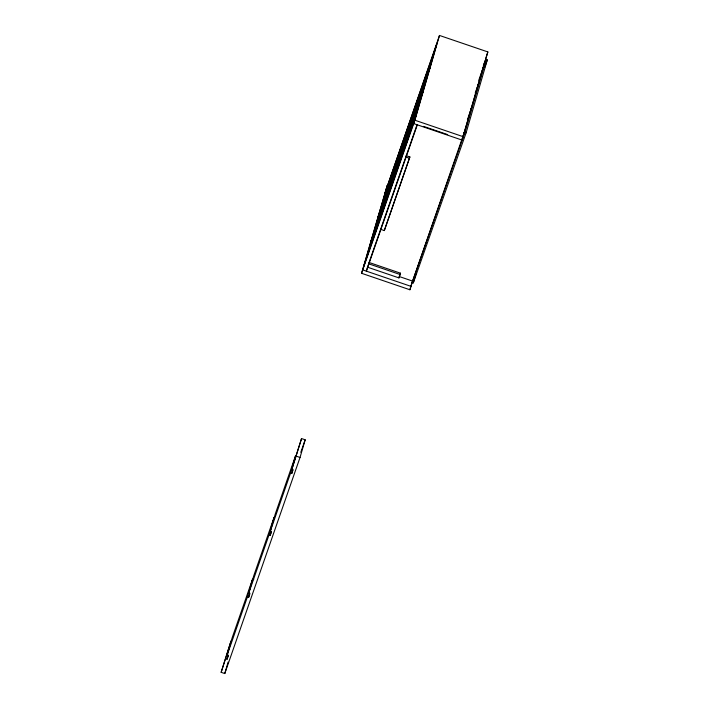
<?xml version="1.0" encoding="UTF-8"?>
<svg xmlns="http://www.w3.org/2000/svg" width="709" height="709" viewBox="0 0 709 709"><rect width="100%" height="100%" fill="white"/><g stroke="black" fill="none" stroke-linecap="round" stroke-linejoin="round"><path stroke-width="1.06" d="M221.155 672.318L230.992 641.149L221.155 672.318L224.78 673.55L300.04 457.456L305.171 439.802L301.547 438.561L291.709 469.73L292.914 470.138L291.745 473.515L290.53 473.107L295.662 455.444L275.278 513.972L270.147 531.635L271.361 532.042L270.182 535.419L268.977 535.003L274.108 517.348L253.725 575.868L248.593 593.53L249.798 593.947L248.629 597.324L247.414 596.907L252.546 579.244L253.76 579.661M225.861 658.812L227.066 659.219L228.245 655.843L227.04 655.435L232.171 637.772L252.546 579.244M227.066 659.219L228.28 655.063M224.78 673.55L228.103 662.126M248.629 597.324L249.834 593.167M270.182 535.419L271.387 531.263M291.709 469.73L301.547 438.561M291.745 473.515L292.95 469.358M399.247 276.528L412.62 281.083L409.908 289.759L361.555 273.284L387.362 185.138L385.82 190.437M364.275 264.617L362.733 269.907L411.087 286.383M364.656 263.287L371.33 240.324M371.711 239.004L378.384 216.041L380.441 216.741M378.766 214.721L385.439 191.758M367.59 266.912L366.358 271.148L417.317 124.837M415.226 118.306L413.684 123.596L462.038 140.072L487.845 51.925L439.491 35.45L385.049 192.883M415.616 117.18L422.28 94.013M429.335 69.73L422.67 92.888L370.94 241.45M436.389 45.447L429.725 68.605L377.994 217.167M361.555 273.284L414.862 120.22L439.491 35.45M380.689 229.335L384.313 230.576L409.882 156.937L406.257 155.696L368.99 262.711M384.313 230.576L409.882 156.937M398.937 277.893L400.115 274.516L368.689 263.81L367.51 267.187L398.937 277.893L399.327 276.563M400.115 274.516L400.496 273.187L369.07 262.481M409.908 289.759L412.062 282.342M413.303 282.891L466.114 132.805L487.287 59.902L486.082 59.485L464.9 132.388L412.097 282.474L413.303 282.891L416.068 273.382M462.038 140.072L463.58 134.772M463.961 133.452L470.333 111.535M471.015 109.168L477.689 86.206M478.07 84.876L484.442 62.968M485.435 59.538L487.845 51.925M463.97 133.647L464.351 132.326L412.23 282.209M471.024 109.363L471.405 108.043L467.408 119.75M478.079 85.08L478.469 83.759L475.207 93.109M385.43 191.563L437.169 43.001M378.376 215.846L430.115 67.284M371.321 240.129L423.06 91.567M227.04 655.435L247.414 596.907M248.593 593.53L268.977 535.003M270.147 531.635L290.53 473.107M363.877 265.742L416.006 115.851M300.802 452.324L305.171 439.802M406.115 156.113L417.034 124.766M399.619 275.721L400.496 273.187M483.325 65.99L485.16 60.513M478.752 80.33L485.718 60.531M484.726 67.195L487.287 59.902M414.862 120.22L463.216 136.695M423.574 126.379L447.671 134.586M405.876 157.026L409.501 158.258M296.415 456.224L300.04 457.456M464.9 132.388L466.114 132.805"/></g></svg>
